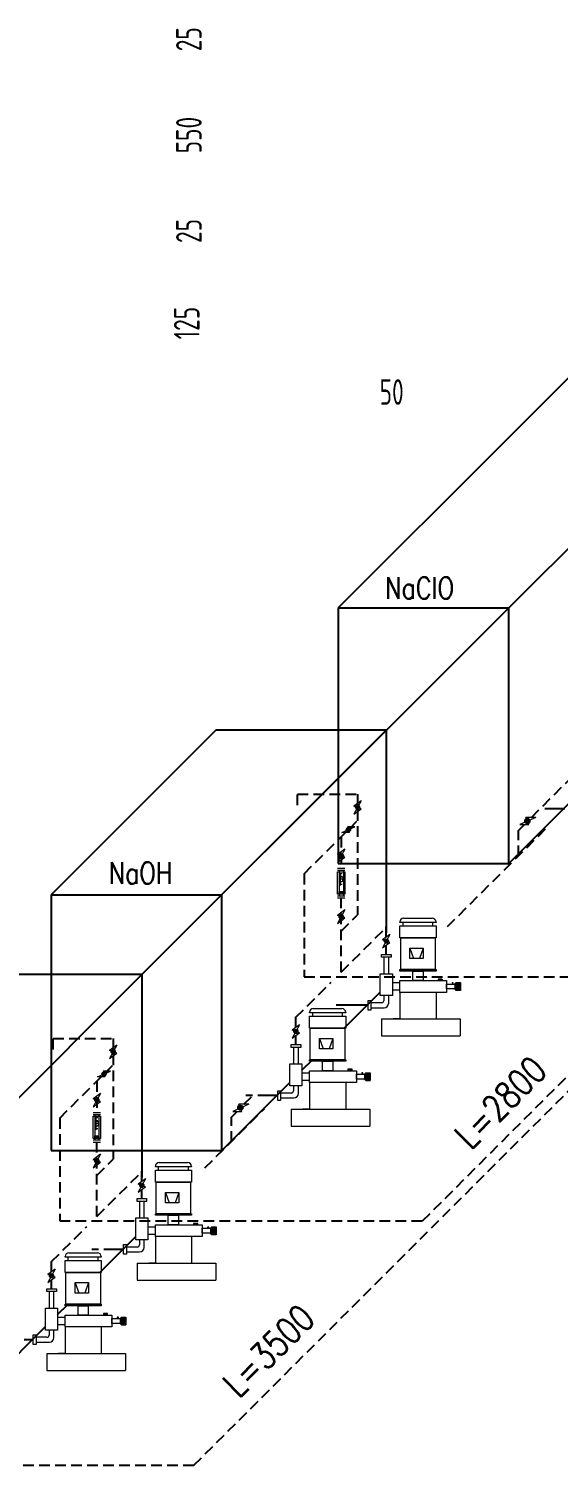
# Model space of a CAD drawing. Extents: x 838828 to 1489448, y 610351 to 848160.
# Drawn here: x 963155 to 969365, y 668860 to 685714 of the extents above; entities that cross this region are included whole.
import ezdxf

# ---------------------------------------------------------------- set-up
doc = ezdxf.new("R2010")
doc.units = 0
doc.header["$LTSCALE"] = 1000
doc.header["$MEASUREMENT"] = 0
doc.linetypes.add('DASHDOT', pattern=[1, 0.5, -0.25, 0, -0.25])
doc.linetypes.add('HIDDEN2', pattern=[0.1875, 0.125, -0.0625])
doc.layers.get('0').update_dxf_attribs({"linetype": 'CONTINUOUS', "lineweight": 13})
for name, color, linetype, lineweight in [('2', 7, 'CONTINUOUS', 13), ('D', 3, 'CONTINUOUS', 13), ('HATCH', 8, 'CONTINUOUS', 13), ('标注', 8, 'CONTINUOUS', 13), ('水位线', 3, 'CONTINUOUS', 13), ('设备', 6, 'CONTINUOUS', 13)]:
    doc.layers.add(name, color=color, linetype=linetype, lineweight=lineweight)
for name, color, linetype in [('加药管道', 1, 'HIDDEN2'), ('污泥管道', 3, 'DASHDOT'), ('設備B', 3, 'CONTINUOUS')]:
    doc.layers.add(name, color=color, linetype=linetype)
doc.styles.get("Standard").update_dxf_attribs({"font": 'ROMANS.SHX', "width": 1.2, "bigfont": 'gbcbig.shx'})
doc.styles.add('TSSD_DIMENSION', font='tssdeng.shx', dxfattribs={"width": 0.7, "bigfont": 'tssdchn.shx'})

msp = doc.modelspace()

# ---------------------------------------------------------------- hatches: boundary and pattern name
at = {"layer": '设备'}
h = msp.add_hatch(color=256, dxfattribs=at)
h.paths.add_polyline_path([(967025, 676598, 0.144014), (967012, 676602, 0.74823), (966998, 676557)])
h.paths.add_polyline_path([(967025, 676598), (966998, 676557, 0.144014), (967012, 676553, 0.74823)])
h = msp.add_hatch(color=256, dxfattribs=at)
h.paths.add_polyline_path([(968972, 676413, 0.144014), (968980, 676397, 0.74823), (969032, 676426)])
h.paths.add_polyline_path([(968972, 676413), (969032, 676426, 0.144014), (969024, 676441, 0.74823)])
h = msp.add_hatch(color=256, dxfattribs=at)
h.paths.add_polyline_path([(966898, 676340, 0.144014), (966886, 676334, 0.74823), (966909, 676292)])
h.paths.add_polyline_path([(966898, 676340), (966909, 676292, 0.144014), (966921, 676299, 0.74823)])
h = msp.add_hatch(color=256, dxfattribs=at)
h.paths.add_polyline_path([(966833, 676031, 0.144014), (966820, 676035, 0.74823), (966807, 675990)])
h.paths.add_polyline_path([(966833, 676031), (966807, 675990, 0.144014), (966820, 675986, 0.74823)])
h = msp.add_hatch(color=256, dxfattribs=at)
h.paths.add_polyline_path([(966833, 675317, 0.144014), (966820, 675321, 0.74823), (966807, 675275)])
h.paths.add_polyline_path([(966833, 675317), (966807, 675275, 0.144014), (966820, 675271, 0.74823)])
h = msp.add_hatch(color=256, dxfattribs=at)
h.paths.add_polyline_path([(967361, 675029, 0.144014), (967348, 675033, 0.74823), (967334, 674988)])
h.paths.add_polyline_path([(967361, 675029), (967334, 674988, 0.144014), (967348, 674984, 0.74823)])
h = msp.add_hatch(color=256, dxfattribs=at)
h.paths.add_polyline_path([(966302, 673970, 0.144014), (966288, 673974, 0.74823), (966275, 673929)])
h.paths.add_polyline_path([(966302, 673970), (966275, 673929, 0.144014), (966288, 673925, 0.74823)])
h = msp.add_hatch(color=256, dxfattribs=at)
h.paths.add_polyline_path([(964159, 673732, 0.144014), (964146, 673736, 0.74823), (964132, 673691)])
h.paths.add_polyline_path([(964159, 673732), (964132, 673691, 0.144014), (964146, 673687, 0.74823)])
h = msp.add_hatch(color=256, dxfattribs=at)
h.paths.add_polyline_path([(964032, 673474, 0.144014), (964020, 673468, 0.74823), (964043, 673426)])
h.paths.add_polyline_path([(964032, 673474), (964043, 673426, 0.144014), (964055, 673433, 0.74823)])
h = msp.add_hatch(color=256, dxfattribs=at)
h.paths.add_polyline_path([(963967, 673165, 0.144014), (963954, 673169, 0.74823), (963941, 673124)])
h.paths.add_polyline_path([(963967, 673165), (963941, 673124, 0.144014), (963954, 673120, 0.74823)])
h = msp.add_hatch(color=256, dxfattribs=at)
h.paths.add_polyline_path([(965606, 673047, 0.144014), (965615, 673032, 0.74823), (965667, 673060)])
h.paths.add_polyline_path([(965606, 673047), (965667, 673060, 0.144014), (965658, 673076, 0.74823)])
h = msp.add_hatch(color=256, dxfattribs=at)
h.paths.add_polyline_path([(963967, 672451, 0.144014), (963954, 672455, 0.74823), (963941, 672409)])
h.paths.add_polyline_path([(963967, 672451), (963941, 672409, 0.144014), (963954, 672405, 0.74823)])
h = msp.add_hatch(color=256, dxfattribs=at)
h.paths.add_polyline_path([(964495, 672163, 0.144014), (964481, 672167, 0.74823), (964468, 672122)])
h.paths.add_polyline_path([(964495, 672163), (964468, 672122, 0.144014), (964481, 672118, 0.74823)])
h = msp.add_hatch(color=256, dxfattribs=at)
h.paths.add_polyline_path([(963435, 671104, 0.144014), (963422, 671108, 0.74823), (963409, 671062)])
h.paths.add_polyline_path([(963435, 671104), (963409, 671062, 0.144014), (963422, 671059, 0.74823)])

# ---------------------------------------------------------------- linework, layer by layer
at = {"layer": '2'}
for p, q in [((966777, 675864), (966863, 675864)), ((966777, 675840), (966863, 675840)), ((966777, 675822), (966863, 675822)), ((966777, 675560), (966777, 675822)), ((966796, 675840), (966796, 675542)), ((966796, 675804), (966831, 675804)), ((966796, 675793), (966814, 675793)), ((966796, 675783), (966814, 675783)), ((966796, 675772), (966831, 675772)), ((966796, 675762), (966814, 675762)), ((966796, 675752), (966814, 675752)), ((966796, 675741), (966831, 675741)), ((966796, 675731), (966814, 675731)), ((966796, 675720), (966814, 675720)), ((966796, 675709), (966831, 675709)), ((966796, 675699), (966814, 675699)), ((966802, 675765), (966841, 675765)), ((966810, 675705), (966802, 675765)), ((966830, 675705), (966810, 675705)), ((966841, 675765), (966830, 675705)), ((966845, 675840), (966845, 675542)), ((966863, 675822), (966863, 675560)), ((966863, 675560), (966777, 675560)), ((966777, 675542), (966863, 675542)), ((966796, 675689), (966814, 675689)), ((966796, 675678), (966831, 675678)), ((966796, 675668), (966814, 675668)), ((966796, 675591), (966845, 675591)), ((966796, 675573), (966796, 675591)), ((966845, 675573), (966796, 675573)), ((966845, 675591), (966845, 675573)), ((966777, 675518), (966863, 675518)), ((963911, 672998), (963997, 672998)), ((963911, 672974), (963997, 672974)), ((963911, 672955), (963997, 672955)), ((963911, 672694), (963911, 672955)), ((963930, 672974), (963930, 672676)), ((963930, 672938), (963965, 672938)), ((963930, 672927), (963948, 672927)), ((963930, 672917), (963948, 672917)), ((963930, 672906), (963965, 672906)), ((963930, 672896), (963948, 672896)), ((963930, 672886), (963948, 672886)), ((963930, 672875), (963965, 672875)), ((963930, 672865), (963948, 672865)), ((963930, 672854), (963948, 672854)), ((963930, 672843), (963965, 672843)), ((963930, 672833), (963948, 672833)), ((963936, 672898), (963975, 672898)), ((963944, 672839), (963936, 672898)), ((963964, 672839), (963944, 672839)), ((963975, 672898), (963964, 672839)), ((963979, 672974), (963979, 672676)), ((963997, 672955), (963997, 672694)), ((963997, 672694), (963911, 672694)), ((963911, 672676), (963997, 672676)), ((963930, 672823), (963948, 672823)), ((963930, 672812), (963965, 672812)), ((963930, 672802), (963948, 672802)), ((963930, 672725), (963979, 672725)), ((963930, 672707), (963930, 672725)), ((963979, 672707), (963930, 672707)), ((963979, 672725), (963979, 672707)), ((963911, 672652), (963997, 672652))]:
    msp.add_line(p, q, dxfattribs=at)
at = {"layer": 'D', "ltscale": 200}
for p, q in [((967055, 676656), (966968, 676499)), ((967055, 676656), (966968, 676593)), ((967055, 676562), (966968, 676593)), ((966968, 676499), (967055, 676562)), ((969102, 676461), (968915, 676378)), ((968915, 676378), (969019, 676378)), ((969019, 676378), (968985, 676461)), ((969102, 676461), (968985, 676461)), ((966828, 676283), (966979, 676349)), ((966912, 676283), (966828, 676283)), ((966979, 676349), (966895, 676349)), ((966895, 676349), (966912, 676283)), ((966863, 676089), (966777, 675932)), ((966863, 676089), (966777, 676026)), ((966863, 675995), (966777, 676026)), ((966777, 675932), (966863, 675995)), ((966863, 675375), (966777, 675217)), ((966863, 675375), (966777, 675311)), ((966863, 675281), (966777, 675311)), ((966777, 675217), (966863, 675281)), ((967391, 675087), (967304, 674930)), ((967391, 675087), (967304, 675024)), ((967391, 674993), (967304, 675024)), ((967304, 674930), (967391, 674993)), ((966332, 674028), (966245, 673871)), ((966332, 674028), (966245, 673964)), ((966332, 673934), (966245, 673964)), ((966245, 673871), (966332, 673934)), ((964189, 673790), (964102, 673633)), ((964189, 673790), (964102, 673727)), ((964189, 673696), (964102, 673727)), ((964102, 673633), (964189, 673696)), ((963962, 673417), (964113, 673483)), ((964046, 673417), (963962, 673417)), ((964113, 673483), (964029, 673483)), ((964029, 673483), (964046, 673417)), ((963997, 673223), (963911, 673066)), ((963997, 673223), (963911, 673160)), ((963997, 673129), (963911, 673160)), ((963911, 673066), (963997, 673129)), ((965737, 673095), (965550, 673012)), ((965550, 673012), (965653, 673012)), ((965653, 673012), (965620, 673095)), ((965737, 673095), (965620, 673095)), ((963997, 672509), (963911, 672351)), ((963997, 672509), (963911, 672445)), ((963997, 672415), (963911, 672445)), ((963911, 672351), (963997, 672415)), ((964525, 672221), (964438, 672064)), ((964525, 672221), (964438, 672158)), ((964525, 672127), (964438, 672158)), ((964438, 672064), (964525, 672127)), ((963465, 671162), (963379, 671004)), ((963465, 671162), (963379, 671098)), ((963465, 671068), (963379, 671098)), ((963379, 671004), (963465, 671068))]:
    msp.add_line(p, q, dxfattribs=at)
at = {"layer": '加药管道'}
for p, q in [((965093, 668860), (979494, 683260)), ((967773, 671726), (979308, 683260)), ((969050, 676461), (970217, 677623)), ((966306, 676603), (966306, 676733)), ((966306, 676733), (967012, 676733)), ((967012, 676733), (967012, 675317)), ((969333, 676563), (969153, 676563)), ((969441, 676563), (969333, 676563)), ((966384, 675799), (967012, 676424)), ((968897, 676308), (968967, 676378)), ((966820, 676233), (966820, 675864)), ((968065, 675179), (969238, 676347)), ((968897, 676008), (968897, 676308)), ((966384, 675799), (966384, 674592)), ((966820, 674645), (966820, 675518)), ((966820, 675126), (967012, 675317)), ((966820, 674645), (967352, 675175)), ((967348, 675056), (967348, 675175)), ((967348, 674854), (967348, 674962)), ((966288, 674115), (966701, 674527)), ((966384, 674592), (970438, 674592)), ((966288, 673996), (966288, 674115)), ((963440, 673737), (963440, 673867)), ((963440, 673867), (964146, 673867)), ((964146, 673867), (964146, 672451)), ((966288, 673795), (966288, 673902)), ((963518, 672933), (964146, 673558)), ((963954, 673367), (963954, 672998)), ((965678, 673095), (965781, 673198)), ((965968, 673198), (965702, 673198)), ((966075, 673198), (965968, 673198)), ((965222, 672348), (965919, 673042)), ((965531, 672943), (965601, 673012)), ((963518, 672933), (963518, 671726)), ((965531, 672656), (965531, 672943)), ((963954, 671779), (963954, 672652)), ((963954, 672260), (964146, 672451)), ((963954, 671779), (964486, 672309)), ((964481, 672190), (964481, 672309)), ((964481, 671988), (964481, 672096)), ((963422, 671249), (963835, 671661)), ((963518, 671726), (967773, 671726)), ((964161, 671391), (963895, 671391)), ((964268, 671391), (964161, 671391)), ((963422, 671130), (963422, 671249)), ((963422, 670929), (963422, 671036)), ((963209, 670332), (963102, 670332)), ((960652, 668860), (965093, 668860))]:
    msp.add_line(p, q, dxfattribs=at)
at = {"layer": '水位线'}
for p, q in [((967506, 675228), (967506, 675232)), ((967931, 675228), (967506, 675228)), ((967544, 675187), (967544, 675228)), ((967551, 675277), (967886, 675277)), ((967893, 675187), (967893, 675228)), ((967931, 675232), (967931, 675228)), ((967506, 675187), (967931, 675187)), ((967506, 675048), (967506, 675187)), ((967931, 675048), (967506, 675048)), ((967517, 675048), (967921, 675048)), ((967517, 674677), (967517, 675048)), ((967921, 675048), (967921, 674677)), ((967931, 675187), (967931, 675048)), ((967291, 674822), (967291, 674854)), ((967291, 674854), (967404, 674854)), ((967404, 674854), (967404, 674822)), ((967624, 674928), (967667, 674806)), ((967624, 674928), (967781, 674928)), ((967624, 674806), (967624, 674928)), ((967781, 674928), (967738, 674806)), ((967781, 674928), (967781, 674806)), ((967404, 674822), (967291, 674822)), ((967319, 674822), (967319, 674627)), ((967376, 674627), (967376, 674822)), ((967781, 674806), (967624, 674806)), ((967277, 674627), (967419, 674627)), ((967277, 674370), (967277, 674627)), ((967419, 674627), (967419, 674370)), ((967506, 674518), (967419, 674518)), ((967419, 674518), (967419, 674436)), ((967506, 674677), (967931, 674677)), ((967506, 674658), (967506, 674677)), ((967931, 674658), (967506, 674658)), ((967506, 674547), (968056, 674547)), ((967506, 674408), (967506, 674547)), ((967506, 674436), (967506, 674518)), ((967921, 674677), (967517, 674677)), ((967658, 674658), (967779, 674658)), ((967658, 674547), (967658, 674658)), ((967779, 674547), (967658, 674547)), ((967779, 674658), (967779, 674547)), ((967931, 674677), (967931, 674658)), ((968005, 674564), (967955, 674564)), ((967955, 674564), (967955, 674547)), ((967955, 674547), (968005, 674547)), ((967959, 674564), (967959, 674547)), ((967963, 674564), (967963, 674547)), ((967967, 674564), (967967, 674547)), ((967972, 674564), (967972, 674547)), ((967976, 674564), (967976, 674547)), ((967980, 674564), (967980, 674547)), ((967984, 674564), (967984, 674547)), ((967988, 674564), (967988, 674547)), ((967993, 674564), (967993, 674547)), ((967997, 674564), (967997, 674547)), ((968002, 674564), (968002, 674547)), ((968005, 674547), (968005, 674564)), ((968056, 674547), (968056, 674408)), ((968133, 674521), (968119, 674521)), ((968119, 674521), (968119, 674515)), ((968119, 674515), (968133, 674515)), ((968128, 674515), (968124, 674515)), ((968124, 674515), (968124, 674506)), ((968128, 674506), (968128, 674515)), ((968133, 674515), (968133, 674521)), ((968156, 674511), (968169, 674523)), ((968169, 674523), (968169, 674431)), ((968169, 674523), (968219, 674523)), ((968169, 674521), (968219, 674521)), ((968169, 674516), (968219, 674516)), ((968219, 674523), (968219, 674431)), ((967419, 674370), (967277, 674370)), ((967376, 674370), (967319, 674370)), ((967319, 674370), (967319, 674310)), ((967376, 674282), (967376, 674370)), ((967419, 674436), (967506, 674436)), ((967506, 674408), (967506, 674096)), ((968056, 674408), (967506, 674408)), ((967931, 674408), (967931, 674096)), ((968056, 674506), (968156, 674506)), ((968056, 674448), (968056, 674506)), ((968156, 674448), (968056, 674448)), ((968124, 674506), (968128, 674506)), ((968156, 674444), (968156, 674511)), ((968156, 674506), (968156, 674448)), ((968169, 674431), (968156, 674444)), ((968169, 674510), (968219, 674510)), ((968169, 674505), (968219, 674505)), ((968169, 674499), (968219, 674499)), ((968169, 674494), (968219, 674494)), ((968169, 674488), (968219, 674488)), ((968169, 674483), (968219, 674483)), ((968169, 674477), (968219, 674477)), ((968169, 674472), (968219, 674472)), ((968169, 674466), (968219, 674466)), ((968169, 674461), (968219, 674461)), ((968169, 674455), (968219, 674455)), ((968169, 674450), (968219, 674450)), ((968169, 674444), (968219, 674444)), ((968169, 674439), (968219, 674439)), ((968169, 674433), (968219, 674433)), ((968219, 674431), (968169, 674431)), ((966492, 674218), (966827, 674218)), ((967134, 674314), (967167, 674314)), ((967134, 674201), (967134, 674314)), ((967167, 674201), (967134, 674201)), ((967167, 674314), (967167, 674201)), ((967167, 674286), (967167, 674228)), ((967295, 674286), (967167, 674286)), ((967167, 674228), (967322, 674228)), ((966447, 674169), (966447, 674173)), ((966872, 674169), (966447, 674169)), ((966447, 674127), (966872, 674127)), ((966447, 673988), (966447, 674127)), ((966485, 674127), (966485, 674169)), ((966834, 674127), (966834, 674169)), ((966872, 674173), (966872, 674169)), ((966872, 674127), (966872, 673988)), ((967292, 674096), (968216, 674096)), ((967292, 674096), (967292, 673896)), ((967506, 674096), (967430, 674096)), ((967931, 674096), (968007, 674096)), ((968216, 674096), (968216, 673896)), ((966872, 673988), (966447, 673988)), ((966457, 673988), (966861, 673988)), ((966457, 673617), (966457, 673988)), ((966565, 673868), (966608, 673746)), ((966565, 673868), (966722, 673868)), ((966565, 673746), (966565, 673868)), ((966722, 673868), (966679, 673746)), ((966722, 673868), (966722, 673746)), ((966861, 673988), (966861, 673617)), ((967292, 673896), (968216, 673896)), ((966232, 673763), (966232, 673795)), ((966232, 673795), (966345, 673795)), ((966345, 673763), (966232, 673763)), ((966259, 673763), (966259, 673568)), ((966317, 673568), (966317, 673763)), ((966345, 673795), (966345, 673763)), ((966722, 673746), (966565, 673746)), ((966217, 673568), (966359, 673568)), ((966217, 673311), (966217, 673568)), ((966359, 673568), (966359, 673311)), ((966447, 673617), (966872, 673617)), ((966447, 673599), (966447, 673617)), ((966872, 673599), (966447, 673599)), ((966861, 673617), (966457, 673617)), ((966599, 673599), (966720, 673599)), ((966599, 673487), (966599, 673599)), ((966720, 673599), (966720, 673487)), ((966872, 673617), (966872, 673599)), ((966946, 673505), (966896, 673505)), ((966896, 673505), (966896, 673487)), ((966899, 673505), (966899, 673487)), ((966904, 673505), (966904, 673487)), ((966908, 673505), (966908, 673487)), ((966912, 673505), (966912, 673487)), ((966916, 673505), (966916, 673487)), ((966921, 673505), (966921, 673487)), ((966925, 673505), (966925, 673487)), ((966929, 673505), (966929, 673487)), ((966933, 673505), (966933, 673487)), ((966938, 673505), (966938, 673487)), ((966942, 673505), (966942, 673487)), ((966946, 673487), (966946, 673505)), ((966447, 673459), (966359, 673459)), ((966359, 673459), (966359, 673377)), ((966359, 673377), (966447, 673377)), ((966447, 673487), (966997, 673487)), ((966447, 673349), (966447, 673487)), ((966447, 673377), (966447, 673459)), ((966447, 673349), (966447, 673037)), ((966997, 673349), (966447, 673349)), ((966720, 673487), (966599, 673487)), ((966872, 673349), (966872, 673037)), ((966896, 673487), (966946, 673487)), ((966997, 673487), (966997, 673349)), ((966997, 673447), (967097, 673447)), ((966997, 673389), (966997, 673447)), ((967097, 673389), (966997, 673389)), ((967073, 673462), (967060, 673462)), ((967060, 673462), (967060, 673456)), ((967060, 673456), (967073, 673456)), ((967069, 673456), (967064, 673456)), ((967064, 673456), (967064, 673447)), ((967064, 673447), (967069, 673447)), ((967069, 673447), (967069, 673456)), ((967073, 673456), (967073, 673462)), ((967097, 673452), (967109, 673464)), ((967097, 673384), (967097, 673452)), ((967097, 673447), (967097, 673389)), ((967109, 673372), (967097, 673384)), ((967109, 673464), (967109, 673372)), ((967109, 673464), (967160, 673464)), ((967109, 673462), (967160, 673462)), ((967109, 673456), (967160, 673456)), ((967109, 673451), (967160, 673451)), ((967109, 673445), (967160, 673445)), ((967109, 673440), (967160, 673440)), ((967109, 673434), (967160, 673434)), ((967109, 673429), (967160, 673429)), ((967109, 673423), (967160, 673423)), ((967109, 673418), (967160, 673418)), ((967109, 673412), (967160, 673412)), ((967109, 673407), (967160, 673407)), ((967109, 673401), (967160, 673401)), ((967109, 673396), (967160, 673396)), ((967109, 673390), (967160, 673390)), ((967109, 673385), (967160, 673385)), ((967109, 673379), (967160, 673379)), ((967109, 673374), (967160, 673374)), ((967160, 673372), (967109, 673372)), ((967160, 673464), (967160, 673372)), ((966075, 673254), (966107, 673254)), ((966075, 673141), (966075, 673254)), ((966107, 673254), (966107, 673141)), ((966107, 673227), (966107, 673169)), ((966235, 673227), (966107, 673227)), ((966107, 673169), (966263, 673169)), ((966359, 673311), (966217, 673311)), ((966317, 673311), (966259, 673311)), ((966259, 673311), (966259, 673251)), ((966317, 673223), (966317, 673311)), ((966107, 673141), (966075, 673141)), ((966233, 673037), (967157, 673037)), ((966233, 673037), (966233, 672837)), ((966447, 673037), (966371, 673037)), ((966872, 673037), (966948, 673037)), ((967157, 673037), (967157, 672837)), ((966233, 672837), (967157, 672837)), ((964640, 672362), (964640, 672366)), ((965065, 672362), (964640, 672362)), ((964678, 672320), (964678, 672362)), ((964685, 672411), (965020, 672411)), ((965027, 672320), (965027, 672362)), ((965065, 672366), (965065, 672362)), ((964640, 672320), (965065, 672320)), ((964640, 672182), (964640, 672320)), ((965065, 672182), (964640, 672182)), ((964651, 672182), (965054, 672182)), ((964651, 671811), (964651, 672182)), ((965054, 672182), (965054, 671811)), ((965065, 672320), (965065, 672182)), ((964425, 671956), (964425, 671988)), ((964425, 671988), (964538, 671988)), ((964538, 671988), (964538, 671956)), ((964758, 672061), (964801, 671940)), ((964758, 672061), (964915, 672061)), ((964758, 671940), (964758, 672061)), ((964915, 672061), (964872, 671940)), ((964915, 672061), (964915, 671940)), ((964538, 671956), (964425, 671956)), ((964453, 671956), (964453, 671761)), ((964510, 671761), (964510, 671956)), ((964915, 671940), (964758, 671940)), ((964410, 671761), (964553, 671761)), ((964410, 671504), (964410, 671761)), ((964553, 671761), (964553, 671504)), ((964640, 671652), (964553, 671652)), ((964553, 671652), (964553, 671570)), ((964640, 671811), (965065, 671811)), ((964640, 671792), (964640, 671811)), ((965065, 671792), (964640, 671792)), ((964640, 671680), (965190, 671680)), ((964640, 671542), (964640, 671680)), ((964640, 671570), (964640, 671652)), ((965054, 671811), (964651, 671811)), ((964792, 671792), (964913, 671792)), ((964792, 671680), (964792, 671792)), ((964913, 671680), (964792, 671680)), ((964913, 671792), (964913, 671680)), ((965065, 671811), (965065, 671792)), ((965139, 671698), (965089, 671698)), ((965089, 671698), (965089, 671680)), ((965089, 671680), (965139, 671680)), ((965093, 671698), (965093, 671680)), ((965097, 671698), (965097, 671680)), ((965101, 671698), (965101, 671680)), ((965106, 671698), (965106, 671680)), ((965110, 671698), (965110, 671680)), ((965114, 671698), (965114, 671680)), ((965118, 671698), (965118, 671680)), ((965122, 671698), (965122, 671680)), ((965127, 671698), (965127, 671680)), ((965131, 671698), (965131, 671680)), ((965135, 671698), (965135, 671680)), ((965139, 671680), (965139, 671698)), ((965190, 671680), (965190, 671542)), ((965266, 671655), (965253, 671655)), ((965253, 671655), (965253, 671649)), ((965253, 671649), (965266, 671649)), ((965262, 671649), (965257, 671649)), ((965257, 671649), (965257, 671640)), ((965262, 671640), (965262, 671649)), ((965266, 671649), (965266, 671655)), ((965290, 671645), (965302, 671657)), ((965302, 671657), (965302, 671565)), ((965302, 671657), (965353, 671657)), ((965302, 671655), (965353, 671655)), ((965302, 671650), (965353, 671650)), ((965353, 671657), (965353, 671565)), ((964553, 671504), (964410, 671504)), ((964510, 671504), (964453, 671504)), ((964453, 671504), (964453, 671444)), ((964510, 671416), (964510, 671504)), ((964553, 671570), (964640, 671570)), ((964640, 671542), (964640, 671230)), ((965190, 671542), (964640, 671542)), ((965065, 671542), (965065, 671230)), ((965190, 671640), (965290, 671640)), ((965190, 671582), (965190, 671640)), ((965290, 671582), (965190, 671582)), ((965257, 671640), (965262, 671640)), ((965290, 671577), (965290, 671645)), ((965290, 671640), (965290, 671582)), ((965302, 671565), (965290, 671577)), ((965302, 671644), (965353, 671644)), ((965302, 671639), (965353, 671639)), ((965302, 671633), (965353, 671633)), ((965302, 671628), (965353, 671628)), ((965302, 671622), (965353, 671622)), ((965302, 671617), (965353, 671617)), ((965302, 671611), (965353, 671611)), ((965302, 671606), (965353, 671606)), ((965302, 671600), (965353, 671600)), ((965302, 671595), (965353, 671595)), ((965302, 671589), (965353, 671589)), ((965302, 671584), (965353, 671584)), ((965302, 671578), (965353, 671578)), ((965302, 671573), (965353, 671573)), ((965302, 671567), (965353, 671567)), ((965353, 671565), (965302, 671565)), ((963626, 671352), (963961, 671352)), ((964268, 671448), (964301, 671448)), ((964268, 671335), (964268, 671448)), ((964301, 671335), (964268, 671335)), ((964301, 671448), (964301, 671335)), ((964301, 671420), (964301, 671362)), ((964429, 671420), (964301, 671420)), ((964301, 671362), (964456, 671362)), ((963581, 671303), (963581, 671307)), ((964006, 671303), (963581, 671303)), ((963581, 671261), (964006, 671261)), ((963581, 671122), (963581, 671261)), ((963619, 671261), (963619, 671303)), ((963968, 671261), (963968, 671303)), ((964006, 671307), (964006, 671303)), ((964006, 671261), (964006, 671122)), ((964426, 671230), (965350, 671230)), ((964426, 671230), (964426, 671030)), ((964640, 671230), (964564, 671230)), ((965065, 671230), (965141, 671230)), ((965350, 671230), (965350, 671030)), ((964006, 671122), (963581, 671122)), ((963591, 671122), (963995, 671122)), ((963591, 670751), (963591, 671122)), ((963699, 671002), (963742, 670880)), ((963699, 671002), (963856, 671002)), ((963699, 670880), (963699, 671002)), ((963856, 671002), (963813, 670880)), ((963856, 671002), (963856, 670880)), ((963995, 671122), (963995, 670751)), ((964426, 671030), (965350, 671030)), ((963366, 670897), (963366, 670929)), ((963366, 670929), (963479, 670929)), ((963479, 670897), (963366, 670897)), ((963393, 670897), (963393, 670702)), ((963451, 670702), (963451, 670897)), ((963479, 670929), (963479, 670897)), ((963856, 670880), (963699, 670880)), ((963351, 670702), (963493, 670702)), ((963351, 670444), (963351, 670702)), ((963493, 670702), (963493, 670444)), ((963581, 670751), (964006, 670751)), ((963581, 670732), (963581, 670751)), ((964006, 670732), (963581, 670732)), ((963995, 670751), (963591, 670751)), ((963733, 670732), (963854, 670732)), ((963733, 670621), (963733, 670732)), ((963854, 670732), (963854, 670621)), ((964006, 670751), (964006, 670732)), ((964079, 670639), (964030, 670639)), ((964030, 670639), (964030, 670621)), ((964033, 670639), (964033, 670621)), ((964037, 670639), (964037, 670621)), ((964042, 670639), (964042, 670621)), ((964046, 670639), (964046, 670621)), ((964050, 670639), (964050, 670621)), ((964055, 670639), (964055, 670621)), ((964059, 670639), (964059, 670621)), ((964063, 670639), (964063, 670621)), ((964067, 670639), (964067, 670621)), ((964072, 670639), (964072, 670621)), ((964076, 670639), (964076, 670621)), ((964079, 670621), (964079, 670639)), ((963581, 670593), (963493, 670593)), ((963493, 670593), (963493, 670511)), ((963493, 670511), (963581, 670511)), ((963581, 670621), (964131, 670621)), ((963581, 670482), (963581, 670621)), ((963581, 670511), (963581, 670593)), ((963581, 670482), (963581, 670171)), ((964131, 670482), (963581, 670482)), ((963854, 670621), (963733, 670621)), ((964006, 670482), (964006, 670171)), ((964030, 670621), (964079, 670621)), ((964131, 670621), (964131, 670482)), ((964131, 670581), (964231, 670581)), ((964131, 670523), (964131, 670581)), ((964231, 670523), (964131, 670523)), ((964207, 670596), (964194, 670596)), ((964194, 670596), (964194, 670590)), ((964194, 670590), (964207, 670590)), ((964203, 670590), (964198, 670590)), ((964198, 670590), (964198, 670581)), ((964198, 670581), (964203, 670581)), ((964203, 670581), (964203, 670590)), ((964207, 670590), (964207, 670596)), ((964231, 670585), (964243, 670598)), ((964231, 670518), (964231, 670585)), ((964231, 670581), (964231, 670523)), ((964243, 670506), (964231, 670518)), ((964243, 670598), (964243, 670506)), ((964243, 670598), (964294, 670598)), ((964243, 670596), (964294, 670596)), ((964243, 670590), (964294, 670590)), ((964243, 670585), (964294, 670585)), ((964243, 670579), (964294, 670579)), ((964243, 670574), (964294, 670574)), ((964243, 670568), (964294, 670568)), ((964243, 670563), (964294, 670563)), ((964243, 670557), (964294, 670557)), ((964243, 670552), (964294, 670552)), ((964243, 670546), (964294, 670546)), ((964243, 670541), (964294, 670541)), ((964243, 670535), (964294, 670535)), ((964243, 670530), (964294, 670530)), ((964243, 670524), (964294, 670524)), ((964243, 670519), (964294, 670519)), ((964243, 670513), (964294, 670513)), ((964243, 670508), (964294, 670508)), ((964294, 670506), (964243, 670506)), ((964294, 670598), (964294, 670506)), ((963209, 670388), (963241, 670388)), ((963209, 670275), (963209, 670388)), ((963241, 670388), (963241, 670275)), ((963241, 670361), (963241, 670303)), ((963369, 670361), (963241, 670361)), ((963241, 670303), (963397, 670303)), ((963493, 670444), (963351, 670444)), ((963451, 670444), (963393, 670444)), ((963393, 670444), (963393, 670385)), ((963451, 670357), (963451, 670444)), ((963241, 670275), (963209, 670275)), ((963367, 670171), (964290, 670171)), ((963367, 670171), (963367, 669971)), ((963581, 670171), (963504, 670171)), ((964006, 670171), (964082, 670171)), ((964290, 670171), (964290, 669971)), ((963367, 669971), (964290, 669971))]:
    msp.add_line(p, q, dxfattribs=at)
for centre, radius, start, end in [((967551, 675232), 45, 90, 180), ((967886, 675232), 45, 0, 90), ((966492, 674173), 45, 90, 180), ((966827, 674173), 45, 0, 90), ((967295, 674310), 24, 270, 0), ((967322, 674282), 54, 270, 0), ((966235, 673251), 24, 270, 0), ((966263, 673223), 54, 270, 0), ((964685, 672366), 45, 90, 180), ((965020, 672366), 45, 0, 90), ((963626, 671307), 45, 90, 180), ((963961, 671307), 45, 0, 90), ((964429, 671444), 24, 270, 0), ((964456, 671416), 54, 270, 0), ((963369, 670385), 24, 270, 0), ((963397, 670357), 54, 270, 0)]:
    msp.add_arc(centre, radius, start, end, dxfattribs=at)
at = {"layer": '污泥管道', "color": 242, "true_color": 0xcd2027}
msp.add_line((967027, 674257), (966761, 674257), dxfattribs=at)
at = {"layer": '污泥管道', "color": 1}
msp.add_line((967134, 674257), (967027, 674257), dxfattribs=at)
at = {"layer": '設備B'}
for p, q in [((970650, 682785), (968717, 680852)), ((972650, 682785), (968785, 678920)), ((968717, 680852), (966785, 678920)), ((968785, 678920), (965919, 676054)), ((966785, 678920), (968785, 678920)), ((966785, 678920), (966785, 675920)), ((968785, 675920), (968785, 678920)), ((965352, 677487), (963419, 675554)), ((967352, 677487), (964486, 674621)), ((965352, 677487), (967352, 677487)), ((967352, 675106), (967352, 677487)), ((968785, 675920), (969583, 676717)), ((966785, 675920), (968785, 675920)), ((963419, 675554), (965419, 675554)), ((963419, 675554), (963419, 672554)), ((965419, 672554), (965419, 675554)), ((964486, 674621), (961620, 671755)), ((962486, 674621), (964486, 674621)), ((964486, 672240), (964486, 674621)), ((966854, 673988), (967277, 674411)), ((966359, 673494), (966482, 673617)), ((965419, 672554), (966217, 673352)), ((963419, 672554), (965419, 672554)), ((963988, 671122), (964410, 671545)), ((963493, 670628), (963616, 670751)), ((962553, 669688), (963351, 670486))]:
    msp.add_line(p, q, dxfattribs=at)
at = {"layer": '设备'}
for centre, radius in [((967012, 676578), 24.7), ((969002, 676419), 30.9), ((966904, 676316), 24.7), ((966820, 676011), 24.7), ((966820, 675296), 24.7), ((967348, 675009), 24.7), ((966288, 673949), 24.7), ((964146, 673711), 24.7), ((964038, 673450), 24.7), ((963954, 673145), 24.7), ((965637, 673054), 30.9), ((963954, 672430), 24.7), ((964481, 672143), 24.7), ((963422, 671083), 24.7)]:
    msp.add_circle(centre, radius, dxfattribs=at)

# ---------------------------------------------------------------- texts
at = {"linetype": 'ByBlock', "ltscale": 200, "width": 0.8}
for s, p in [('NaClO', (967335, 679024)), ('NaOH', (964093, 675680))]:
    msp.add_text(s, height=256, dxfattribs=at).set_placement(p)
for s, p in [('L=2800', (968337, 672551)), ('L=3500', (965618, 669638))]:
    msp.add_text(s, height=307.2, rotation=45, dxfattribs=at).set_placement(p)
at = {"layer": 'HATCH', "color": 7, "ltscale": 0.001, "insert": (965008, 682260), "char_height": 300, "attachment_point": 5, "rotation": 90, "style": 'TSSD_DIMENSION'}
msp.add_mtext('\\A1;125', dxfattribs=at)
at = {"layer": '标注', "color": 7, "ltscale": 0.001, "char_height": 300, "attachment_point": 5, "rotation": 90, "style": 'TSSD_DIMENSION'}
for s, insert in [('\\A1;25', (965033, 685591)), ('\\A1;550', (965033, 684466)), ('\\A1;25', (965033, 683341))]:
    msp.add_mtext(s, dxfattribs=dict(at, insert=insert))
at = {"layer": '标注', "color": 7, "ltscale": 0.001, "insert": (967411, 681452), "char_height": 300, "attachment_point": 5, "style": 'TSSD_DIMENSION'}
msp.add_mtext('\\A1;50', dxfattribs=at)

doc.saveas('drawing.dxf')
